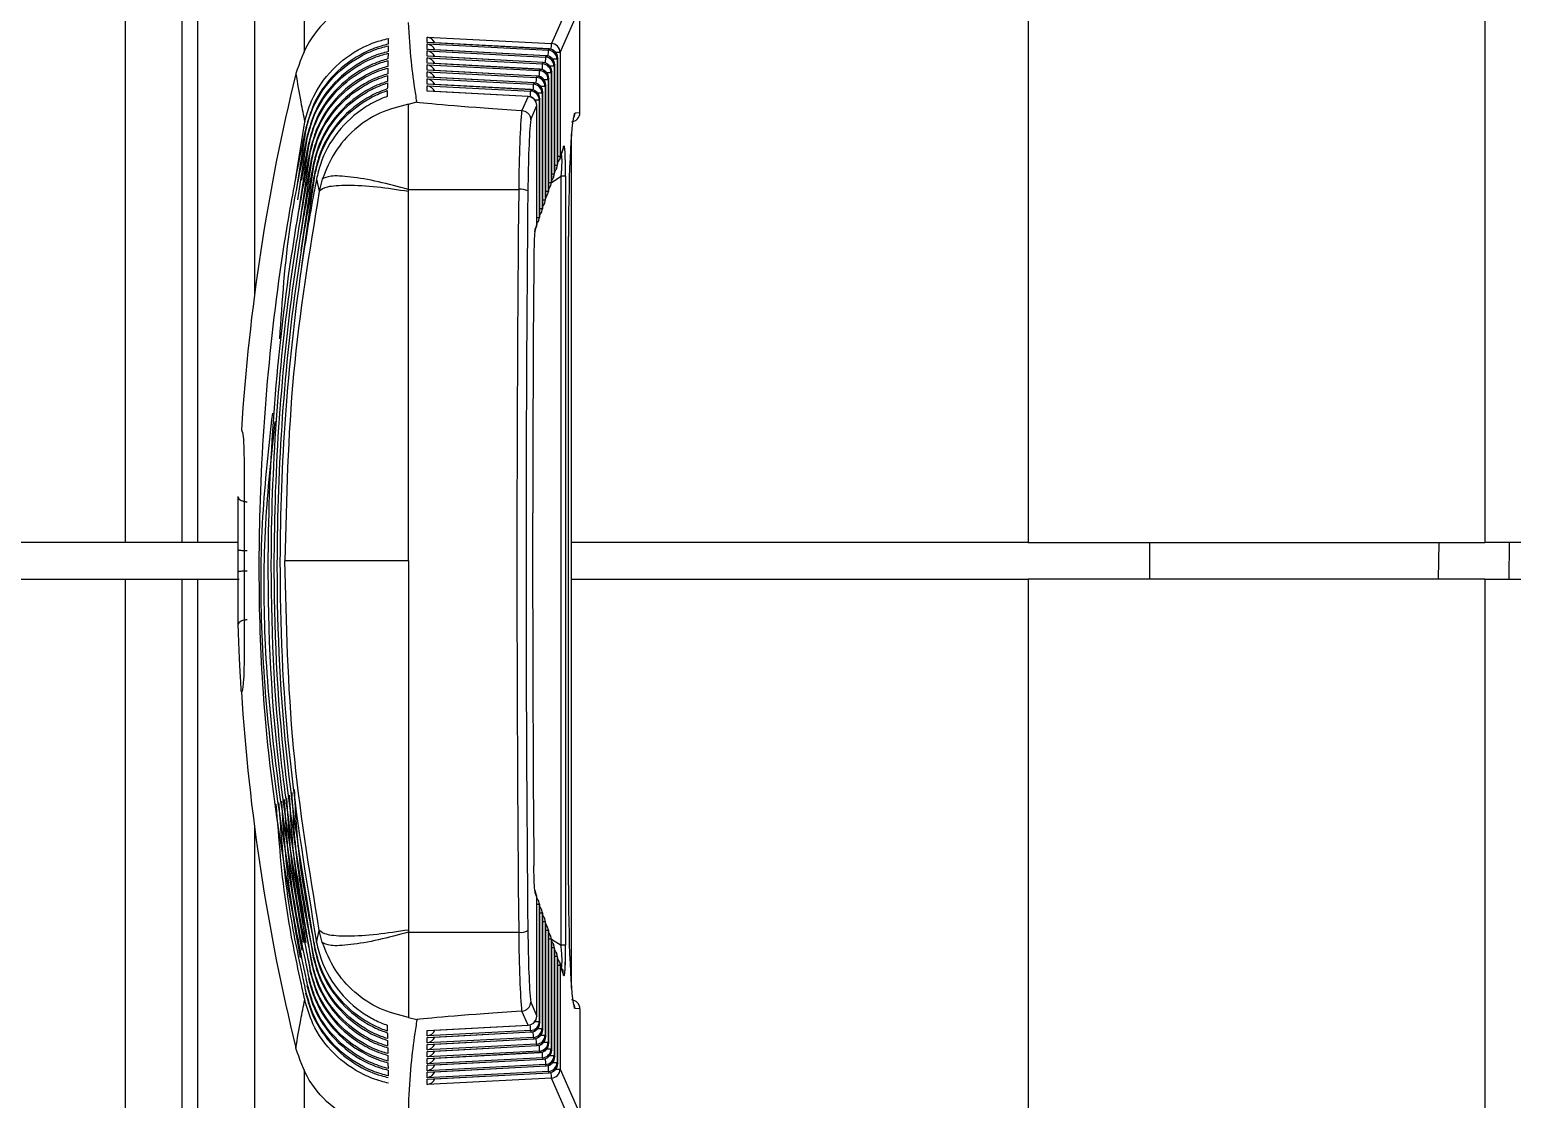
# Model space of a CAD drawing. Extents: x 8 to 113, y 1 to 87.
# Drawn here: x 17.959 to 19.585, y 36.228 to 37.399 of the extents above; entities that cross this region are included whole.
import ezdxf

# ---------------------------------------------------------------- set-up
doc = ezdxf.new("R2010")
doc.units = 0
doc.header["$MEASUREMENT"] = 0
doc.layers.add('OBJECT', color=7, linetype='CONTINUOUS')

msp = doc.modelspace()

# ---------------------------------------------------------------- linework, layer by layer
at = {"layer": 'OBJECT'}
for p, q in [((18.2049, 38.7772), (18.2049, 37.1085)), ((19.0515, 38.7772), (19.0515, 36.8377)), ((19.5515, 38.6826), (19.5515, 36.8377)), ((18.2597, 37.3744), (18.2597, 38.6677)), ((18.143, 36.8377), (18.143, 38.5975)), ((18.1255, 37.8254), (18.1255, 36.8377)), ((18.0636, 36.8377), (18.0636, 37.8054)), ((18.5515, 37.4332), (18.53, 37.3842)), ((18.5394, 37.3743), (18.561, 37.4233)), ((18.561, 37.3083), (18.561, 37.4233)), ((18.394, 37.3912), (18.53, 37.3842)), ((18.394, 37.3853), (18.394, 37.3912)), ((18.5273, 37.3781), (18.394, 37.3853)), ((18.394, 37.3836), (18.5267, 37.3767)), ((18.394, 37.3777), (18.394, 37.3836)), ((18.524, 37.3707), (18.394, 37.3777)), ((18.394, 37.376), (18.5234, 37.3693)), ((18.394, 37.3701), (18.394, 37.376)), ((18.5273, 37.3782), (18.3952, 37.3853)), ((18.524, 37.3708), (18.3952, 37.3777)), ((18.5267, 37.3767), (18.5273, 37.3781)), ((18.5273, 37.3781), (18.5273, 37.3782)), ((18.5208, 37.3633), (18.394, 37.3701)), ((18.394, 37.3684), (18.5201, 37.3619)), ((18.394, 37.3625), (18.394, 37.3684)), ((18.5175, 37.3558), (18.394, 37.3625)), ((18.394, 37.3608), (18.5169, 37.3544)), ((18.394, 37.3549), (18.394, 37.3608)), ((18.5208, 37.3633), (18.3952, 37.3701)), ((18.5175, 37.3559), (18.3952, 37.3625)), ((18.5201, 37.3619), (18.5208, 37.3633)), ((18.5208, 37.3633), (18.5208, 37.3633)), ((18.5234, 37.3693), (18.5232, 37.3629)), ((18.5234, 37.3693), (18.524, 37.3707)), ((18.524, 37.3707), (18.524, 37.3708)), ((18.5329, 37.3594), (18.5282, 37.3594)), ((18.5362, 37.3668), (18.5315, 37.3668)), ((18.5335, 37.3608), (18.5329, 37.3594)), ((18.5329, 37.3594), (18.5329, 37.2414)), ((18.5335, 37.2432), (18.5335, 37.3608)), ((18.5335, 37.2432), (18.5335, 37.3608)), ((18.5335, 37.3608), (18.5335, 37.3608)), ((18.5394, 37.3743), (18.5347, 37.3743)), ((18.5368, 37.3682), (18.5362, 37.3668)), ((18.5362, 37.3668), (18.5362, 37.2509)), ((18.5368, 37.2527), (18.5368, 37.3682)), ((18.5368, 37.2527), (18.5368, 37.3682)), ((18.5368, 37.3682), (18.5368, 37.3682)), ((18.5394, 37.3743), (18.5394, 37.2605)), ((18.2502, 37.3512), (18.2501, 37.351)), ((18.5142, 37.3484), (18.394, 37.3549)), ((18.394, 37.3532), (18.5136, 37.347)), ((18.394, 37.3472), (18.394, 37.3532)), ((18.5109, 37.3409), (18.394, 37.3472)), ((18.394, 37.3455), (18.5103, 37.3395)), ((18.394, 37.3396), (18.394, 37.3455)), ((18.5142, 37.3485), (18.3952, 37.3549)), ((18.511, 37.341), (18.3952, 37.3473)), ((18.5136, 37.347), (18.5142, 37.3484)), ((18.5142, 37.3484), (18.5142, 37.3485)), ((18.5169, 37.3544), (18.5175, 37.3558)), ((18.5175, 37.3558), (18.5175, 37.3559)), ((18.5263, 37.3445), (18.5217, 37.3445)), ((18.5296, 37.3519), (18.5249, 37.3519)), ((18.5269, 37.3459), (18.5263, 37.3445)), ((18.5263, 37.3445), (18.5263, 37.2224)), ((18.5269, 37.2242), (18.5269, 37.3459)), ((18.527, 37.3459), (18.5269, 37.3459)), ((18.527, 37.2242), (18.527, 37.3459)), ((18.5302, 37.3533), (18.5296, 37.3519)), ((18.5296, 37.3519), (18.5296, 37.2319)), ((18.5302, 37.2337), (18.5302, 37.3533)), ((18.5302, 37.2337), (18.5302, 37.3533)), ((18.5302, 37.3533), (18.5302, 37.3533)), ((18.5077, 37.3335), (18.394, 37.3396)), ((18.394, 37.3379), (18.507, 37.3321)), ((18.394, 37.332), (18.394, 37.3379)), ((18.5044, 37.3261), (18.394, 37.332)), ((18.5077, 37.3336), (18.3952, 37.3396)), ((18.5044, 37.3262), (18.3952, 37.332)), ((18.507, 37.3321), (18.5077, 37.3335)), ((18.5077, 37.3335), (18.5077, 37.3336)), ((18.5103, 37.3395), (18.5109, 37.3409)), ((18.5109, 37.3409), (18.511, 37.341)), ((18.5198, 37.3296), (18.5151, 37.3296)), ((18.5231, 37.3371), (18.5184, 37.3371)), ((18.5204, 37.331), (18.5198, 37.3296)), ((18.5198, 37.3296), (18.5198, 37.2033)), ((18.5204, 37.2051), (18.5204, 37.331)), ((18.5204, 37.2051), (18.5204, 37.331)), ((18.5204, 37.331), (18.5204, 37.331)), ((18.5237, 37.3385), (18.5231, 37.3371)), ((18.5231, 37.3371), (18.5231, 37.2128)), ((18.5237, 37.2147), (18.5237, 37.3385)), ((18.5237, 37.2147), (18.5237, 37.3385)), ((18.5237, 37.3385), (18.5237, 37.3385)), ((18.3735, 37.3177), (18.3826, 37.3201)), ((18.4976, 37.3106), (18.4972, 37.3107)), ((18.5044, 37.3261), (18.4976, 37.3106)), ((18.5044, 37.3262), (18.5044, 37.3261)), ((18.5072, 37.3009), (18.5139, 37.3162)), ((18.5165, 37.3222), (18.5119, 37.3222)), ((18.5139, 37.1861), (18.5139, 37.3162)), ((18.5139, 37.1861), (18.5139, 37.3162)), ((18.5139, 37.3162), (18.5139, 37.3162)), ((18.5171, 37.3236), (18.5165, 37.3222)), ((18.5165, 37.3222), (18.5165, 37.1938)), ((18.5171, 37.1956), (18.5171, 37.3236)), ((18.5171, 37.1956), (18.5171, 37.3236)), ((18.5171, 37.3236), (18.5171, 37.3236)), ((18.2502, 37.2369), (18.2599, 37.2982)), ((18.561, 37.3083), (18.5557, 37.3078)), ((18.561, 37.3083), (18.561, 37.3083)), ((18.2513, 37.2252), (18.2614, 37.2902)), ((18.2524, 37.2131), (18.263, 37.2822)), ((18.2611, 37.2918), (18.2614, 37.2902)), ((18.2627, 37.2838), (18.263, 37.2822)), ((18.5518, 36.35), (18.5518, 37.2854)), ((18.2534, 37.2004), (18.2647, 37.2742)), ((18.2544, 37.187), (18.2663, 37.2661)), ((18.2643, 37.2758), (18.2647, 37.2742)), ((18.266, 37.2678), (18.2663, 37.2661)), ((18.5389, 37.2572), (18.5428, 37.2684)), ((18.5433, 37.2717), (18.5394, 37.2605)), ((18.2553, 37.1727), (18.268, 37.2581)), ((18.256, 37.1574), (18.2697, 37.2501)), ((18.2676, 37.2598), (18.268, 37.2581)), ((18.2693, 37.2517), (18.2697, 37.2501)), ((18.5335, 37.2509), (18.5362, 37.2509)), ((18.5356, 37.2477), (18.5362, 37.2495)), ((18.5362, 37.2509), (18.5368, 37.2527)), ((18.5394, 37.2605), (18.5368, 37.2605)), ((18.5368, 37.2527), (18.5368, 37.2527)), ((18.2566, 37.1406), (18.2714, 37.2421)), ((18.2711, 37.2437), (18.2714, 37.2421)), ((18.2728, 37.2357), (18.2758, 37.2224)), ((18.2791, 37.2356), (18.2758, 37.2224)), ((18.527, 37.2319), (18.5296, 37.2319)), ((18.5291, 37.2286), (18.5297, 37.2304)), ((18.5296, 37.2319), (18.5302, 37.2337)), ((18.5301, 37.2319), (18.5404, 37.2387)), ((18.5302, 37.2414), (18.5329, 37.2414)), ((18.5302, 37.2337), (18.5302, 37.2337)), ((18.5323, 37.2382), (18.533, 37.2399)), ((18.5329, 37.2414), (18.5335, 37.2432)), ((18.5335, 37.2432), (18.5335, 37.2432)), ((18.5404, 36.3968), (18.5404, 37.2387)), ((18.5454, 37.2387), (18.5404, 37.2387)), ((18.5454, 37.2387), (18.5454, 36.3968)), ((18.3735, 37.222), (18.3735, 37.2244)), ((18.3735, 37.2244), (18.4941, 37.2244)), ((18.5204, 37.2128), (18.5231, 37.2128)), ((18.5231, 37.2128), (18.5237, 37.2147)), ((18.5237, 37.2224), (18.5263, 37.2224)), ((18.5237, 37.2147), (18.5237, 37.2147)), ((18.5258, 37.2191), (18.5264, 37.2209)), ((18.5263, 37.2224), (18.5269, 37.2242)), ((18.5269, 37.2242), (18.527, 37.2242)), ((18.5171, 37.2033), (18.5198, 37.2033)), ((18.5192, 37.2001), (18.5199, 37.2019)), ((18.5198, 37.2033), (18.5204, 37.2051)), ((18.5204, 37.2051), (18.5204, 37.2051)), ((18.5225, 37.2096), (18.5231, 37.2114)), ((18.5117, 37.178), (18.5133, 37.1829)), ((18.5139, 37.1861), (18.5122, 37.1813)), ((18.5139, 37.1938), (18.5165, 37.1938)), ((18.5139, 37.1861), (18.5139, 37.1861)), ((18.516, 37.1906), (18.5166, 37.1924)), ((18.5165, 37.1938), (18.5171, 37.1956)), ((18.5171, 37.1956), (18.5171, 37.1956)), ((18.5486, 36.4627), (18.5486, 37.1727)), ((18.5486, 36.4627), (18.5486, 37.1727)), ((18.5486, 37.1727), (18.5486, 37.1727)), ((18.1906, 36.9611), (18.1906, 36.9611)), ((18.0636, 36.8377), (17.846, 36.8377)), ((18.143, 36.8377), (18.1255, 36.8377)), ((18.187, 36.8299), (18.187, 36.8299)), ((19.0515, 36.8377), (18.5518, 36.8377)), ((19.1848, 36.7977), (19.1849, 36.8377)), ((19.5008, 36.7977), (19.5015, 36.8377)), ((19.5909, 36.8377), (19.5515, 36.8377)), ((19.5781, 36.7977), (19.5785, 36.8377)), ((17.846, 36.7977), (18.0636, 36.7977)), ((18.0636, 35.83), (18.0636, 36.7977)), ((18.1255, 36.7977), (18.1255, 35.8101)), ((18.1255, 36.7977), (18.143, 36.7977)), ((18.143, 35.0379), (18.143, 36.7977)), ((18.187, 36.8055), (18.187, 36.8055)), ((18.5518, 36.7977), (19.0515, 36.7977)), ((19.0515, 36.7977), (19.0515, 34.8583)), ((19.5515, 36.7977), (19.5515, 34.9528)), ((19.5515, 36.7977), (19.5909, 36.7977)), ((18.1906, 36.6743), (18.1906, 36.6743)), ((18.2049, 36.5269), (18.2049, 34.8583)), ((18.5133, 36.4526), (18.5117, 36.4574)), ((18.5139, 36.4493), (18.5122, 36.4542)), ((18.5139, 36.3193), (18.5139, 36.4493)), ((18.5139, 36.3193), (18.5139, 36.4493)), ((18.5139, 36.4493), (18.5139, 36.4493)), ((18.5486, 36.4627), (18.5486, 36.4627)), ((18.5165, 36.4416), (18.5139, 36.4416)), ((18.5166, 36.4431), (18.516, 36.4449)), ((18.5165, 36.4416), (18.5165, 36.3133)), ((18.5171, 36.4398), (18.5165, 36.4416)), ((18.5171, 36.3118), (18.5171, 36.4398)), ((18.5171, 36.3118), (18.5171, 36.4398)), ((18.5171, 36.4398), (18.5171, 36.4398)), ((18.5199, 36.4335), (18.5192, 36.4354)), ((18.5198, 36.4321), (18.5171, 36.4321)), ((18.5198, 36.4321), (18.5198, 36.3058)), ((18.5204, 36.4303), (18.5198, 36.4321)), ((18.5204, 36.3044), (18.5204, 36.4303)), ((18.5204, 36.3044), (18.5204, 36.4303)), ((18.5204, 36.4303), (18.5204, 36.4303)), ((18.5231, 36.4226), (18.5204, 36.4226)), ((18.5231, 36.424), (18.5225, 36.4259)), ((18.5231, 36.4226), (18.5231, 36.2984)), ((18.5237, 36.4208), (18.5231, 36.4226)), ((18.5237, 36.297), (18.5237, 36.4208)), ((18.5237, 36.297), (18.5237, 36.4208)), ((18.5237, 36.4208), (18.5237, 36.4208)), ((18.5264, 36.4145), (18.5258, 36.4163)), ((18.2728, 36.3997), (18.2758, 36.413)), ((18.2791, 36.3999), (18.2758, 36.413)), ((18.3735, 36.4135), (18.3735, 36.411)), ((18.3735, 36.411), (18.4941, 36.411)), ((18.5263, 36.4131), (18.5237, 36.4131)), ((18.5263, 36.4131), (18.5263, 36.2909)), ((18.5269, 36.4113), (18.5263, 36.4131)), ((18.5269, 36.2895), (18.5269, 36.4113)), ((18.527, 36.4113), (18.5269, 36.4113)), ((18.527, 36.2895), (18.527, 36.4113)), ((18.5296, 36.4036), (18.527, 36.4036)), ((18.5297, 36.405), (18.5291, 36.4068)), ((18.5296, 36.4036), (18.5296, 36.2835)), ((18.5302, 36.4018), (18.5296, 36.4036)), ((18.5301, 36.4035), (18.5404, 36.3968)), ((18.5302, 36.2821), (18.5302, 36.4018)), ((18.5302, 36.2821), (18.5302, 36.4018)), ((18.5302, 36.4018), (18.5302, 36.4018)), ((18.2693, 36.3837), (18.2697, 36.3853)), ((18.2711, 36.3917), (18.2714, 36.3933)), ((18.5329, 36.394), (18.5302, 36.394)), ((18.533, 36.3955), (18.5323, 36.3973)), ((18.5329, 36.394), (18.5329, 36.2761)), ((18.5335, 36.3922), (18.5329, 36.394)), ((18.5335, 36.2747), (18.5335, 36.3922)), ((18.5335, 36.2747), (18.5335, 36.3922)), ((18.5335, 36.3922), (18.5335, 36.3922)), ((18.5362, 36.3845), (18.5335, 36.3845)), ((18.5362, 36.386), (18.5356, 36.3878)), ((18.5362, 36.3845), (18.5362, 36.2686)), ((18.5368, 36.3827), (18.5362, 36.3845)), ((18.5454, 36.3968), (18.5404, 36.3968)), ((18.2641, 36.3801), (18.266, 36.3677)), ((18.266, 36.3677), (18.2663, 36.3693)), ((18.2676, 36.3757), (18.268, 36.3773)), ((18.5368, 36.2672), (18.5368, 36.3827)), ((18.5368, 36.2672), (18.5368, 36.3827)), ((18.5368, 36.3827), (18.5368, 36.3827)), ((18.5368, 36.375), (18.5394, 36.375)), ((18.5428, 36.367), (18.5389, 36.3782)), ((18.5394, 36.375), (18.5394, 36.2612)), ((18.5433, 36.3638), (18.5394, 36.375)), ((18.5427, 36.3673), (18.5427, 36.3701)), ((18.2627, 36.3517), (18.263, 36.3533)), ((18.2643, 36.3597), (18.2647, 36.3613)), ((18.2611, 36.3437), (18.2614, 36.3453)), ((18.4976, 36.3248), (18.4972, 36.3248)), ((18.5044, 36.3094), (18.4976, 36.3248)), ((18.5072, 36.3345), (18.5139, 36.3193)), ((18.5139, 36.3193), (18.5139, 36.3193)), ((18.561, 36.3272), (18.5557, 36.3276)), ((18.561, 36.3272), (18.561, 36.2122)), ((18.561, 36.3272), (18.561, 36.3272)), ((18.3735, 36.3177), (18.3826, 36.3154)), ((18.394, 36.3034), (18.5044, 36.3094)), ((18.394, 36.2975), (18.394, 36.3034)), ((18.507, 36.3034), (18.394, 36.2975)), ((18.3952, 36.3034), (18.5044, 36.3093)), ((18.5044, 36.3094), (18.5044, 36.3093)), ((18.5077, 36.3019), (18.507, 36.3034)), ((18.5119, 36.3133), (18.5165, 36.3133)), ((18.5151, 36.3058), (18.5198, 36.3058)), ((18.5165, 36.3133), (18.5171, 36.3118)), ((18.5171, 36.3118), (18.5171, 36.3118)), ((18.5198, 36.3058), (18.5204, 36.3044)), ((18.5204, 36.3044), (18.5204, 36.3044)), ((18.394, 36.2958), (18.5077, 36.3019)), ((18.5103, 36.2959), (18.394, 36.2899)), ((18.394, 36.2899), (18.394, 36.2958)), ((18.394, 36.2882), (18.5109, 36.2945)), ((18.5136, 36.2885), (18.394, 36.2823)), ((18.394, 36.2823), (18.394, 36.2882)), ((18.394, 36.2806), (18.5142, 36.2871)), ((18.3952, 36.2958), (18.5077, 36.3019)), ((18.3952, 36.2882), (18.511, 36.2944)), ((18.3952, 36.2806), (18.5142, 36.287)), ((18.5077, 36.3019), (18.5077, 36.3019)), ((18.5109, 36.2945), (18.5103, 36.2959)), ((18.511, 36.2944), (18.5109, 36.2945)), ((18.5142, 36.2871), (18.5136, 36.2885)), ((18.5142, 36.287), (18.5142, 36.2871)), ((18.5184, 36.2984), (18.5231, 36.2984)), ((18.5217, 36.2909), (18.5263, 36.2909)), ((18.5231, 36.2984), (18.5237, 36.297)), ((18.5237, 36.297), (18.5237, 36.297)), ((18.5263, 36.2909), (18.5269, 36.2895)), ((18.5269, 36.2895), (18.527, 36.2895)), ((18.2502, 36.2843), (18.2501, 36.2845)), ((18.5169, 36.281), (18.394, 36.2747)), ((18.394, 36.2747), (18.394, 36.2806)), ((18.394, 36.273), (18.5175, 36.2796)), ((18.5201, 36.2736), (18.394, 36.2671)), ((18.394, 36.2671), (18.394, 36.273)), ((18.394, 36.2654), (18.5208, 36.2722)), ((18.3952, 36.273), (18.5175, 36.2795)), ((18.3952, 36.2654), (18.5208, 36.2721)), ((18.5175, 36.2796), (18.5169, 36.281)), ((18.5175, 36.2795), (18.5175, 36.2796)), ((18.5208, 36.2722), (18.5201, 36.2736)), ((18.5208, 36.2721), (18.5208, 36.2722)), ((18.5249, 36.2835), (18.5296, 36.2835)), ((18.5282, 36.2761), (18.5329, 36.2761)), ((18.5296, 36.2835), (18.5302, 36.2821)), ((18.5302, 36.2821), (18.5302, 36.2821)), ((18.5329, 36.2761), (18.5335, 36.2747)), ((18.5335, 36.2747), (18.5335, 36.2747)), ((18.2597, 34.9677), (18.2597, 36.2608)), ((18.5234, 36.2661), (18.394, 36.2595)), ((18.394, 36.2595), (18.394, 36.2654)), ((18.394, 36.2577), (18.524, 36.2648)), ((18.5267, 36.2587), (18.394, 36.2518)), ((18.394, 36.2518), (18.394, 36.2577)), ((18.394, 36.2501), (18.5273, 36.2573)), ((18.3952, 36.2577), (18.524, 36.2647)), ((18.3952, 36.2501), (18.5273, 36.2572)), ((18.524, 36.2648), (18.5234, 36.2661)), ((18.524, 36.2647), (18.524, 36.2648)), ((18.5273, 36.2573), (18.5267, 36.2587)), ((18.5273, 36.2572), (18.5273, 36.2573)), ((18.5315, 36.2686), (18.5362, 36.2686)), ((18.5347, 36.2612), (18.5394, 36.2612)), ((18.5362, 36.2686), (18.5368, 36.2672)), ((18.5368, 36.2672), (18.5368, 36.2672)), ((18.5394, 36.2612), (18.561, 36.2121)), ((18.53, 36.2513), (18.394, 36.2442)), ((18.394, 36.2442), (18.394, 36.2501)), ((18.5515, 36.2022), (18.53, 36.2513)), ((18.3735, 36.2282), (18.3735, 36.1927))]:
    msp.add_line(p, q, dxfattribs=at)
for centre, radius, start, end in [((18.2281, 37.3857), 0.2987, 357.061, 358.2882), ((18.5261, 37.3667), 0.01, 0.5788, 86.7656), ((18.5268, 37.3682), 0.01, 0, 86.9163), ((18.5267, 37.3681), 0.01, 0.5788, 86.7656), ((18.2756, 37.3913), 0.2544, 356.9522, 358.3947), ((18.5294, 37.3742), 0.01, 0.5762, 86.769), ((18.1548, 37.3735), 0.3656, 357.1755, 358.1759), ((18.5196, 37.3518), 0.01, 0.5796, 86.7647), ((18.5202, 37.3533), 0.01, 0, 86.9163), ((18.5202, 37.3532), 0.01, 0.5788, 86.7656), ((18.5228, 37.3593), 0.01, 0.5779, 86.7656), ((18.5235, 37.3608), 0.01, 0, 86.9163), ((18.5235, 37.3607), 0.01, 0.5771, 86.7673), ((20.436, 36.8177), 2.25, 166.2899, 176.3463), ((18.2906, 37.3528), 0.223, 356.8587, 358.4944), ((18.513, 37.337), 0.01, 0.5779, 86.7656), ((18.5137, 37.3385), 0.01, 0, 86.9163), ((18.5136, 37.3384), 0.01, 0.5788, 86.7656), ((18.2939, 37.3603), 0.223, 356.8565, 358.4945), ((18.5163, 37.3444), 0.01, 0.5779, 86.7656), ((18.517, 37.3459), 0.01, 0, 86.9163), ((18.5169, 37.3458), 0.01, 0.5771, 86.7673), ((18.284, 37.3379), 0.2231, 356.8619, 358.4933), ((18.5065, 37.3221), 0.01, 0.5762, 86.7673), ((18.5071, 37.3236), 0.01, 0, 86.9163), ((18.5071, 37.3235), 0.01, 0.5788, 86.7656), ((18.2889, 37.3453), 0.2215, 356.855, 358.5005), ((18.5097, 37.3295), 0.01, 0.5788, 86.7656), ((18.5104, 37.3309), 0.01, 0.5771, 86.7673), ((18.5104, 37.331), 0.01, 0, 86.9163), ((18.5039, 37.3162), 0.01, 0, 86.9163), ((18.5038, 37.3161), 0.01, 0.5788, 86.7656), ((18.551, 37.3083), 0.01, 275, 0), ((18.5457, 37.3078), 0.01, 322.3666, 0.0237), ((18.5335, 37.2716), 0.00976, 341.0237, 0.4709), ((18.5262, 37.2509), 0.01, 317.226, 341.0172), ((18.5264, 37.2509), 0.00976, 341.0237, 0.4725), ((18.5268, 37.2527), 0.01, 341.0172, 0), ((18.527, 37.2526), 0.00976, 341.0223, 0.4722), ((18.5294, 37.2605), 0.01, 317.2005, 341.0172), ((18.5297, 37.2604), 0.00976, 341.0237, 0.4709), ((18.5198, 37.2318), 0.00975, 341.0173, 0.4738), ((18.5202, 37.2337), 0.01, 341.0172, 0), ((18.5205, 37.2336), 0.00975, 341.0121, 0.4774), ((18.5229, 37.2414), 0.01, 317.2514, 341.0172), ((18.5231, 37.2413), 0.00976, 341.0237, 0.4709), ((18.5235, 37.2432), 0.01, 341.0172, 0), ((18.5237, 37.2431), 0.00976, 341.0237, 0.4725), ((18.4962, 37.2075), 0.0171, 62.4533, 97.0274), ((18.5133, 37.2128), 0.00976, 341.0223, 0.4722), ((18.5137, 37.2147), 0.01, 341.0172, 0), ((18.5139, 37.2146), 0.00975, 341.0121, 0.4774), ((18.5163, 37.2224), 0.01, 317.3024, 341.0172), ((18.5166, 37.2223), 0.00976, 341.0237, 0.4709), ((18.517, 37.2242), 0.01, 341.0172, 0), ((18.5172, 37.2241), 0.00975, 341.0134, 0.4761), ((18.5196, 37.2319), 0.01, 317.2769, 341.0172), ((18.5098, 37.2033), 0.01, 317.3534, 341.0172), ((18.51, 37.2032), 0.00976, 341.0237, 0.4709), ((18.5104, 37.2051), 0.01, 341.0172, 0), ((18.5107, 37.2051), 0.00975, 341.0134, 0.4761), ((18.5131, 37.2128), 0.01, 317.3279, 341.0172), ((18.5024, 37.1812), 0.00976, 341.0223, 0.4722), ((18.5039, 37.1861), 0.01, 341.0172, 0), ((18.5041, 37.186), 0.00975, 341.0134, 0.4761), ((18.5065, 37.1938), 0.01, 317.3789, 341.0172), ((18.5067, 37.1937), 0.00976, 341.0223, 0.4722), ((18.5071, 37.1956), 0.01, 341.0172, 0), ((18.5074, 37.1956), 0.00975, 341.0173, 0.4738), ((20.436, 36.8177), 2.25, 183.6537, 193.7101), ((18.5024, 36.4543), 0.00976, 359.5278, 18.9777), ((18.5039, 36.4493), 0.01, 0, 18.9828), ((18.5041, 36.4494), 0.00975, 359.5239, 18.9866), ((18.5065, 36.4416), 0.01, 18.9828, 42.6211), ((18.5067, 36.4417), 0.00976, 359.5278, 18.9777), ((18.5071, 36.4398), 0.01, 0, 18.9828), ((18.5074, 36.4399), 0.00975, 359.5223, 18.9865), ((18.5098, 36.4321), 0.01, 18.9828, 42.6466), ((18.51, 36.4322), 0.00976, 359.5291, 18.9763), ((18.5104, 36.4303), 0.01, 0, 18.9828), ((18.5107, 36.4304), 0.00975, 359.5239, 18.9866), ((18.5131, 36.4226), 0.01, 18.9828, 42.6721), ((18.5133, 36.4227), 0.00976, 359.5275, 18.9763), ((18.5137, 36.4208), 0.01, 0, 18.9828), ((18.5139, 36.4209), 0.00975, 359.5223, 18.9865), ((18.5163, 36.4131), 0.01, 18.9828, 42.6976), ((18.5166, 36.4132), 0.00976, 359.5291, 18.9763), ((18.4962, 36.428), 0.0171, 262.9726, 297.5467), ((18.517, 36.4113), 0.01, 0, 18.9828), ((18.5172, 36.4114), 0.00975, 359.5239, 18.9866), ((18.5196, 36.4036), 0.01, 18.9828, 42.7231), ((18.5199, 36.4036), 0.00975, 359.5223, 18.9865), ((18.5202, 36.4018), 0.01, 0, 18.9828), ((18.5205, 36.4018), 0.00975, 359.5262, 18.9827), ((18.5229, 36.394), 0.01, 18.9828, 42.7486), ((18.5231, 36.3941), 0.00976, 359.5291, 18.9763), ((18.5235, 36.3922), 0.01, 0, 18.9828), ((18.5237, 36.3923), 0.00976, 359.5291, 18.9763), ((18.5262, 36.3845), 0.01, 18.9828, 42.774), ((18.5264, 36.3846), 0.00976, 359.5275, 18.9763), ((18.5268, 36.3827), 0.01, 0, 18.9828), ((18.527, 36.3828), 0.00976, 359.5278, 18.9777), ((18.5294, 36.375), 0.01, 18.9828, 42.7995), ((18.5297, 36.3751), 0.00976, 359.5278, 18.9777), ((18.5335, 36.3638), 0.00976, 359.5291, 18.9763), ((18.551, 36.3272), 0.01, 0, 85), ((18.5039, 36.3193), 0.01, 273.0837, 0), ((18.5038, 36.3194), 0.01, 273.2371, 359.4202), ((18.5457, 36.3276), 0.01, 359.9763, 37.6334), ((18.284, 36.2975), 0.2231, 1.5066, 3.138), ((18.5065, 36.3134), 0.01, 273.2317, 359.4231), ((18.5071, 36.3118), 0.01, 273.0837, 0), ((18.5071, 36.3119), 0.01, 273.2317, 359.4222), ((18.2888, 36.2901), 0.2215, 1.5, 3.1447), ((18.5097, 36.3059), 0.01, 273.2303, 359.4237), ((18.5104, 36.3045), 0.01, 273.2317, 359.4222), ((18.5104, 36.3044), 0.01, 273.0837, 0), ((18.2906, 36.2826), 0.223, 1.5054, 3.1413), ((18.513, 36.2985), 0.01, 273.2317, 359.4231), ((18.5137, 36.297), 0.01, 273.0837, 0), ((18.5136, 36.2971), 0.01, 273.2371, 359.4202), ((18.2939, 36.2752), 0.223, 1.5059, 3.1435), ((18.5163, 36.291), 0.01, 273.2303, 359.4245), ((18.517, 36.2895), 0.01, 273.0837, 0), ((18.5169, 36.2896), 0.01, 273.2371, 359.4202), ((18.2605, 36.2662), 0.2598, 1.6204, 3.0282), ((18.5196, 36.2836), 0.01, 273.238, 359.4194), ((18.5202, 36.2821), 0.01, 273.0837, 0), ((18.5202, 36.2822), 0.01, 273.2317, 359.4222), ((19.312, 36.3014), 0.7894, 182.0936, 182.5574), ((18.5228, 36.2762), 0.01, 273.2317, 359.4231), ((18.5235, 36.2747), 0.01, 273.0837, 0), ((18.5235, 36.2748), 0.01, 273.2317, 359.4222), ((18.2431, 36.2504), 0.2838, 1.6794, 2.9713), ((18.5261, 36.2687), 0.01, 273.2371, 359.4202), ((18.5268, 36.2672), 0.01, 273.0837, 0), ((18.5267, 36.2673), 0.01, 273.2371, 359.4202), ((18.3062, 36.2454), 0.2238, 1.5066, 3.1464), ((18.5294, 36.2613), 0.01, 273.2317, 359.4231)]:
    msp.add_arc(centre, radius, start, end, dxfattribs=at)
for centre, major_axis, ratio, start_param, end_param in [((18.3935, 37.3813), (-0.00731, 0.0077), 0.885668, 4.382844, 5.410602), ((18.3935, 37.3737), (-0.00731, 0.0077), 0.885668, 4.382844, 5.410602), ((18.3935, 37.3661), (-0.00731, 0.0077), 0.885668, 4.382844, 5.410602), ((18.3935, 37.3585), (-0.00731, 0.0077), 0.885668, 4.382844, 5.410602), ((18.3935, 37.3509), (-0.00731, 0.0077), 0.885668, 4.382844, 5.410602), ((18.3935, 37.3432), (-0.00731, 0.0077), 0.885668, 4.382844, 5.410602), ((18.3935, 37.3356), (-0.00731, 0.0077), 0.885668, 4.382844, 5.410602), ((18.3935, 37.328), (-0.00731, 0.0077), 0.885668, 4.382844, 5.410602), ((20.6632, 37.2027), (2.2897, -0.1191), 0.00637, 3.231059, 3.472172), ((18.4998, 37.2027), (0, 0.12), 0.048402, 0.452421, 1.389042), ((18.5098, 37.2027), (0, 0.11), 0.052802, 0.467509, 1.389042), ((18.5557, 37.1723), (0, 0.1355), 0.052561, 0.00459, 1.56779), ((18.5329, 37.224), (0.0068, 0.04), 0.131783, 5.110715, 6.047878), ((18.5429, 37.224), (0.0008, 0.0482), 0.049658, 5.022693, 6.434219), ((18.6104, 36.8177), (0, 2.25), 0.052568, 1.389042, 1.75255), ((18.6204, 36.8177), (0, 2.24), 0.052802, 1.389042, 1.75255), ((18.6239, 36.8177), (0, 2.1693), 0.052827, 1.416282, 1.725311), ((18.1793, 36.8177), (0, 0.1429), 0.054262, 4.626976, 4.797802), ((18.5557, 36.4631), (0, 0.1355), 0.052561, 1.573802, 3.137003), ((18.4998, 36.4327), (0, 0.12), 0.048402, 1.75255, 2.689171), ((18.5098, 36.4327), (0, 0.11), 0.052802, 1.75255, 2.674084), ((18.5329, 36.4114), (-0.0068, 0.04), 0.131783, 3.829134, 4.314063), ((18.5429, 36.4114), (-0.0008, 0.0482), 0.049658, 2.990559, 4.402085), ((18.5329, 36.4114), (-0.0068, 0.04), 0.131783, 3.3769, 3.829134), ((20.6632, 36.4327), (2.2897, 0.1191), 0.00637, 2.811013, 3.052126), ((18.3935, 36.3074), (0.00731, 0.0077), 0.885668, 4.014175, 5.041934), ((18.3935, 36.2998), (0.00731, 0.0077), 0.885668, 4.014175, 5.041934), ((18.3935, 36.2922), (0.00731, 0.0077), 0.885668, 4.014175, 5.041934), ((18.3935, 36.2846), (0.00731, 0.0077), 0.885668, 4.014175, 5.041934), ((18.3935, 36.277), (0.00731, 0.0077), 0.885668, 4.014175, 5.041934), ((18.3935, 36.2694), (0.00731, 0.0077), 0.885668, 4.014175, 5.041934), ((18.3935, 36.2618), (0.00731, 0.0077), 0.885668, 4.014175, 5.041934), ((18.3935, 36.2541), (0.00731, 0.0077), 0.885668, 4.014175, 5.041934)]:
    msp.add_ellipse(centre, major_axis=major_axis, ratio=ratio, start_param=start_param, end_param=end_param, dxfattribs=at)
for points, knots in [([(18.3663, 37.4427), (18.3529, 37.4414), (18.3259, 37.4386), (18.2903, 37.4178), (18.2629, 37.3881), (18.2543, 37.3632), (18.2502, 37.3512)], [0, 0, 0, 0, 0.253584, 0.507164, 0.760847, 1, 1, 1, 1]), ([(18.3826, 37.3201), (18.3825, 37.3208), (18.382, 37.3243), (18.3798, 37.3391), (18.3758, 37.3675), (18.3743, 37.393), (18.3735, 37.4073)], [0, 0, 0, 0, 0.024148, 0.120739, 0.507103, 1, 1, 1, 1]), ([(18.2599, 37.2982), (18.2616, 37.3046), (18.267, 37.3241), (18.2854, 37.3533), (18.3139, 37.3763), (18.3373, 37.3862), (18.3488, 37.3889), (18.3514, 37.3896)], [0, 0, 0, 0, 0.1473771, 0.4444966, 0.7411547, 0.9402224, 1, 1, 1, 1]), ([(18.3513, 37.3834), (18.3487, 37.3827), (18.3396, 37.3804), (18.3184, 37.3719), (18.2909, 37.3517), (18.2698, 37.3219), (18.2636, 37.3004), (18.2611, 37.2918)], [0, 0, 0, 0, 0.059552, 0.208065, 0.505163, 0.802607, 1, 1, 1, 1]), ([(18.2614, 37.2902), (18.2632, 37.2966), (18.2685, 37.3161), (18.2868, 37.3454), (18.3148, 37.3682), (18.3377, 37.3781), (18.3487, 37.3809), (18.3513, 37.3816)], [0, 0, 0, 0, 0.148954, 0.44926, 0.7491, 0.940502, 1, 1, 1, 1]), ([(18.3511, 37.3753), (18.3486, 37.3746), (18.3396, 37.3722), (18.3185, 37.3634), (18.2914, 37.3428), (18.2709, 37.313), (18.265, 37.2919), (18.2627, 37.2838)], [0, 0, 0, 0, 0.059276, 0.209421, 0.509831, 0.810599, 1, 1, 1, 1]), ([(18.3513, 37.3816), (18.3512, 37.3807), (18.3512, 37.3786), (18.3512, 37.3765), (18.3511, 37.3753)], [0, 0, 0, 0, 0.412524, 1, 1, 1, 1]), ([(18.3514, 37.3896), (18.3514, 37.3887), (18.3514, 37.3867), (18.3513, 37.3846), (18.3513, 37.3834)], [0, 0, 0, 0, 0.412558, 1, 1, 1, 1]), ([(18.263, 37.2822), (18.2648, 37.2886), (18.27, 37.3082), (18.2882, 37.3374), (18.3158, 37.3601), (18.3382, 37.37), (18.3486, 37.3728), (18.3511, 37.3735)], [0, 0, 0, 0, 0.150604, 0.454245, 0.75741, 0.940779, 1, 1, 1, 1]), ([(18.351, 37.3672), (18.3485, 37.3665), (18.3396, 37.364), (18.3187, 37.3548), (18.2918, 37.3339), (18.2721, 37.3042), (18.2664, 37.2835), (18.2643, 37.2758)], [0, 0, 0, 0, 0.059002, 0.210856, 0.514734, 0.818981, 1, 1, 1, 1]), ([(18.2647, 37.2742), (18.2664, 37.2806), (18.2715, 37.3002), (18.2896, 37.3295), (18.3168, 37.3519), (18.3386, 37.3618), (18.3485, 37.3647), (18.3509, 37.3654)], [0, 0, 0, 0, 0.1523344, 0.4594619, 0.7661097, 0.9410542, 1, 1, 1, 1]), ([(18.3508, 37.3591), (18.3484, 37.3584), (18.3395, 37.3557), (18.3188, 37.3462), (18.2923, 37.3249), (18.2733, 37.2953), (18.2679, 37.275), (18.266, 37.2678)], [0, 0, 0, 0, 0.058731, 0.212374, 0.519887, 0.827778, 1, 1, 1, 1]), ([(18.3509, 37.3654), (18.3509, 37.3645), (18.3509, 37.3624), (18.3508, 37.3603), (18.3508, 37.3591)], [0, 0, 0, 0, 0.4124608, 1, 1, 1, 1]), ([(18.3511, 37.3735), (18.3511, 37.3726), (18.351, 37.3706), (18.351, 37.3685), (18.351, 37.3672)], [0, 0, 0, 0, 0.412499, 1, 1, 1, 1]), ([(18.2501, 37.351), (18.2519, 37.3408), (18.2551, 37.3232), (18.2584, 37.3055), (18.2599, 37.2982)], [0, 0, 0, 0, 0.58145, 1, 1, 1, 1]), ([(18.2663, 37.2661), (18.268, 37.2726), (18.2731, 37.2922), (18.2911, 37.3216), (18.3178, 37.3438), (18.339, 37.3537), (18.3484, 37.3565), (18.3508, 37.3573)], [0, 0, 0, 0, 0.1541427, 0.4649256, 0.7752224, 0.9413264, 1, 1, 1, 1]), ([(18.3507, 37.3509), (18.3483, 37.3502), (18.3395, 37.3473), (18.319, 37.3376), (18.2928, 37.3158), (18.2745, 37.2864), (18.2694, 37.2666), (18.2676, 37.2598)], [0, 0, 0, 0, 0.058464, 0.213982, 0.525308, 0.837022, 1, 1, 1, 1]), ([(18.268, 37.2581), (18.2697, 37.2646), (18.2747, 37.2842), (18.2926, 37.3137), (18.3189, 37.3356), (18.3395, 37.3455), (18.3482, 37.3483), (18.3506, 37.3491)], [0, 0, 0, 0, 0.156042, 0.470659, 0.784782, 0.941595, 1, 1, 1, 1]), ([(18.3505, 37.3427), (18.3482, 37.3419), (18.3395, 37.339), (18.3192, 37.3289), (18.2933, 37.3068), (18.2758, 37.2774), (18.2709, 37.2581), (18.2693, 37.2517)], [0, 0, 0, 0, 0.058197, 0.215686, 0.531013, 0.846742, 1, 1, 1, 1]), ([(18.3506, 37.3491), (18.3506, 37.3482), (18.3506, 37.3461), (18.3505, 37.344), (18.3505, 37.3427)], [0, 0, 0, 0, 0.412395, 1, 1, 1, 1]), ([(18.3508, 37.3573), (18.3508, 37.3564), (18.3507, 37.3543), (18.3507, 37.3522), (18.3507, 37.3509)], [0, 0, 0, 0, 0.41243, 1, 1, 1, 1]), ([(18.2697, 37.2501), (18.2713, 37.2566), (18.2763, 37.2762), (18.2941, 37.3057), (18.3199, 37.3275), (18.3399, 37.3373), (18.3481, 37.3401), (18.3505, 37.3409)], [0, 0, 0, 0, 0.158036, 0.476676, 0.794816, 0.94186, 1, 1, 1, 1]), ([(18.3503, 37.3345), (18.3481, 37.3336), (18.3395, 37.3306), (18.3193, 37.3202), (18.2938, 37.2976), (18.2771, 37.2684), (18.2725, 37.2496), (18.2711, 37.2437)], [0, 0, 0, 0, 0.0579362, 0.2174947, 0.53703, 0.8569756, 1, 1, 1, 1]), ([(18.2714, 37.2421), (18.273, 37.2486), (18.2779, 37.2682), (18.2956, 37.2978), (18.321, 37.3193), (18.3404, 37.329), (18.348, 37.3318), (18.3503, 37.3326)], [0, 0, 0, 0, 0.16013, 0.483001, 0.805362, 0.942124, 1, 1, 1, 1]), ([(18.3503, 37.3326), (18.3503, 37.3317), (18.3502, 37.3296), (18.3502, 37.3274), (18.3502, 37.3262)], [0, 0, 0, 0, 0.412318, 1, 1, 1, 1]), ([(18.3505, 37.3409), (18.3505, 37.34), (18.3504, 37.3379), (18.3504, 37.3357), (18.3503, 37.3345)], [0, 0, 0, 0, 0.412358, 1, 1, 1, 1]), ([(18.3502, 37.3262), (18.3479, 37.3253), (18.3395, 37.3221), (18.3195, 37.3114), (18.2944, 37.2884), (18.2784, 37.2594), (18.2741, 37.241), (18.2728, 37.2357)], [0, 0, 0, 0, 0.057678, 0.219413, 0.543377, 0.867765, 1, 1, 1, 1]), ([(18.3735, 37.3177), (18.3628, 37.315), (18.3414, 37.3096), (18.3138, 37.2908), (18.2915, 37.2661), (18.2832, 37.2458), (18.2791, 37.2356)], [0, 0, 0, 0, 0.2499997, 0.4999993, 0.7500001, 1, 1, 1, 1]), ([(18.3735, 37.2244), (18.3735, 37.2351), (18.3735, 37.2564), (18.3735, 37.2838), (18.3735, 37.3058), (18.3735, 37.3137), (18.3735, 37.3177)], [0, 0, 0, 0, 0.250001, 0.499999, 0.750001, 1, 1, 1, 1]), ([(18.4976, 37.3106), (18.4987, 37.3105), (18.5009, 37.3101), (18.5038, 37.3083), (18.506, 37.3058), (18.5069, 37.3032), (18.5071, 37.3016), (18.5072, 37.301), (18.5072, 37.3009)], [0, 0, 0, 0, 0.2192768, 0.4385033, 0.6592408, 0.8829816, 0.9858182, 1, 1, 1, 1]), ([(18.2611, 37.2918), (18.2597, 37.2853), (18.2527, 37.2527), (18.2266, 37.1148), (18.2054, 36.8925), (18.2125, 36.6201), (18.2416, 36.458), (18.2549, 36.3836)], [0, 0, 0, 0, 0.0218718, 0.1093736, 0.4602353, 0.7522108, 1, 1, 1, 1]), ([(18.2627, 37.2838), (18.2613, 37.2773), (18.2545, 37.2446), (18.2396, 37.1708), (18.235, 37.1024), (18.2322, 37.0606)], [0, 0, 0, 0, 0.0886834, 0.4434673, 1, 1, 1, 1]), ([(18.266, 37.2678), (18.2646, 37.2612), (18.258, 37.2286), (18.2333, 37.0904), (18.2152, 36.8765), (18.2234, 36.6181), (18.2491, 36.4693), (18.2612, 36.3997)], [0, 0, 0, 0, 0.022897, 0.114498, 0.481806, 0.75776, 1, 1, 1, 1]), ([(18.2643, 37.2758), (18.263, 37.2692), (18.2601, 37.2555), (18.2576, 37.2418), (18.2563, 37.2345)], [0, 0, 0, 0, 0.476006, 1, 1, 1, 1]), ([(18.2676, 37.2598), (18.2663, 37.2532), (18.2598, 37.2205), (18.2356, 37.0823), (18.2182, 36.8705), (18.2279, 36.6069), (18.2544, 36.4528), (18.2676, 36.3757)], [0, 0, 0, 0, 0.022484, 0.112433, 0.473119, 0.73656, 1, 1, 1, 1]), ([(18.2693, 37.2517), (18.2681, 37.2452), (18.2616, 37.2125), (18.2379, 37.0742), (18.2215, 36.8655), (18.2315, 36.6073), (18.2567, 36.4585), (18.2693, 36.3837)], [0, 0, 0, 0, 0.022904, 0.114532, 0.481954, 0.739618, 1, 1, 1, 1]), ([(18.2711, 37.2437), (18.2698, 37.2372), (18.2635, 37.2045), (18.2402, 37.0661), (18.2248, 36.86), (18.2351, 36.6073), (18.259, 36.4638), (18.2711, 36.3917)], [0, 0, 0, 0, 0.023339, 0.11671, 0.491124, 0.744318, 1, 1, 1, 1]), ([(18.2728, 37.2357), (18.2716, 37.2292), (18.2653, 37.1964), (18.2426, 37.058), (18.2281, 36.8545), (18.2387, 36.6073), (18.2614, 36.4691), (18.2728, 36.3997)], [0, 0, 0, 0, 0.023792, 0.118973, 0.500646, 0.749188, 1, 1, 1, 1]), ([(18.3735, 37.2244), (18.3624, 37.2274), (18.3393, 37.2335), (18.309, 37.2386), (18.2866, 37.2398), (18.2815, 37.2369), (18.2791, 37.2356)], [0, 0, 0, 0, 0.241561, 0.499999, 0.758437, 1, 1, 1, 1]), ([(18.2758, 37.2224), (18.2649, 37.1559), (18.243, 37.0219), (18.2398, 36.8861), (18.2382, 36.8177)], [0, 0, 0, 0, 0.496376, 1, 1, 1, 1]), ([(18.3735, 37.222), (18.3618, 37.2238), (18.3375, 37.2275), (18.3057, 37.2292), (18.2826, 37.2277), (18.278, 37.2241), (18.2758, 37.2224)], [0, 0, 0, 0, 0.24117, 0.5, 0.758829, 1, 1, 1, 1]), ([(18.3735, 36.8177), (18.3735, 36.8855), (18.3735, 37.0211), (18.3735, 37.155), (18.3735, 37.222)], [0, 0, 0, 0, 0.5, 1, 1, 1, 1]), ([(18.5122, 37.1813), (18.512, 37.1803), (18.5116, 37.1785), (18.5111, 37.1711), (18.5108, 37.1618), (18.5107, 37.1548), (18.5106, 37.1516)], [0, 0, 0, 0, 0.2618794, 0.5244054, 0.7764165, 1, 1, 1, 1]), ([(18.2245, 36.9793), (18.2203, 36.9416), (18.2067, 36.8187), (18.2171, 36.6207), (18.2441, 36.4639), (18.2566, 36.3916)], [0, 0, 0, 0, 0.192414, 0.627432, 1, 1, 1, 1]), ([(18.2271, 36.9701), (18.2231, 36.9327), (18.2102, 36.8128), (18.2207, 36.6207), (18.2464, 36.4692), (18.2583, 36.3997)], [0, 0, 0, 0, 0.196316, 0.630623, 1, 1, 1, 1]), ([(18.1906, 36.9611), (18.1913, 36.9596), (18.1928, 36.9565), (18.1936, 36.9321), (18.1937, 36.8961), (18.1935, 36.8509), (18.1935, 36.8019), (18.1937, 36.7545), (18.1937, 36.7143), (18.1932, 36.686), (18.1919, 36.6752), (18.1909, 36.6745), (18.1906, 36.6743)], [0, 0, 0, 0, 0.106547, 0.213092, 0.319763, 0.426916, 0.534499, 0.642268, 0.74996, 0.857311, 0.964156, 1, 1, 1, 1]), ([(18.187, 36.8299), (18.187, 36.846), (18.1871, 36.8663), (18.1871, 36.8843), (18.1871, 36.888)], [0, 0, 0, 0, 0.7918121, 1, 1, 1, 1]), ([(18.1871, 36.8875), (18.1872, 36.8869), (18.1874, 36.8858), (18.1891, 36.8843), (18.1916, 36.8832), (18.1941, 36.8826), (18.1959, 36.8824), (18.1967, 36.8824), (18.1969, 36.8824)], [0, 0, 0, 0, 0.214963, 0.429912, 0.64487, 0.859842, 0.951441, 1, 1, 1, 1]), ([(18.1255, 36.8377), (18.1245, 36.8377), (18.1224, 36.8377), (18.1107, 36.8377), (18.0943, 36.8377), (18.0775, 36.8377), (18.0671, 36.8377), (18.0636, 36.8377)], [0, 0, 0, 0, 0.222101, 0.444199, 0.666298, 0.888389, 1, 1, 1, 1]), ([(18.1865, 36.8377), (18.1858, 36.8377), (18.1782, 36.8377), (18.1655, 36.8377), (18.1513, 36.8377), (18.1444, 36.8377), (18.1433, 36.8377), (18.143, 36.8377)], [0, 0, 0, 0, 0.028744, 0.306032, 0.583321, 0.860616, 1, 1, 1, 1]), ([(18.187, 36.8299), (18.187, 36.8298), (18.1871, 36.8296), (18.1887, 36.8294), (18.1911, 36.8292), (18.1935, 36.8291), (18.1954, 36.829), (18.1962, 36.829), (18.1968, 36.829)], [0, 0, 0, 0, 0.209942, 0.419885, 0.629815, 0.83976, 0.898246, 1, 1, 1, 1]), ([(19.0515, 36.8377), (19.1169, 36.8377), (19.2524, 36.8377), (19.4209, 36.8377), (19.5172, 36.8377), (19.5515, 36.8377)], [0, 0, 0, 0, 0.3750494, 0.7769838, 1, 1, 1, 1]), ([(18.1968, 36.8064), (18.1962, 36.8064), (18.1954, 36.8064), (18.1935, 36.8064), (18.1911, 36.8063), (18.1887, 36.8061), (18.1871, 36.8058), (18.187, 36.8056), (18.187, 36.8055)], [0, 0, 0, 0, 0.101754, 0.16024, 0.370185, 0.580115, 0.790058, 1, 1, 1, 1]), ([(18.2758, 36.413), (18.2649, 36.4796), (18.243, 36.6136), (18.2398, 36.7493), (18.2382, 36.8177)], [0, 0, 0, 0, 0.496376, 1, 1, 1, 1]), ([(18.3735, 36.8177), (18.357, 36.8177), (18.3227, 36.8177), (18.2781, 36.8177), (18.2463, 36.8177), (18.2409, 36.8177), (18.2382, 36.8177)], [0, 0, 0, 0, 0.240773, 0.5, 0.759226, 1, 1, 1, 1]), ([(18.3735, 36.8177), (18.3735, 36.7499), (18.3735, 36.6143), (18.3735, 36.4804), (18.3735, 36.4135)], [0, 0, 0, 0, 0.5, 1, 1, 1, 1]), ([(18.0636, 36.7977), (18.0706, 36.7977), (18.0845, 36.7977), (18.1031, 36.7977), (18.1171, 36.7977), (18.1241, 36.7977), (18.1252, 36.7977), (18.1255, 36.7977)], [0, 0, 0, 0, 0.222088, 0.444175, 0.666265, 0.888359, 1, 1, 1, 1]), ([(18.143, 36.7977), (18.144, 36.7977), (18.1461, 36.7977), (18.1578, 36.7977), (18.1723, 36.7977), (18.1837, 36.7977), (18.1883, 36.7977)], [0, 0, 0, 0, 0.2713843, 0.5427686, 0.8141508, 1, 1, 1, 1]), ([(18.1871, 36.7474), (18.1871, 36.7623), (18.187, 36.781), (18.187, 36.8013), (18.187, 36.8055)], [0, 0, 0, 0, 0.791837, 1, 1, 1, 1]), ([(19.5515, 36.7977), (19.507, 36.7977), (19.4169, 36.7977), (19.2488, 36.7977), (19.1245, 36.7977), (19.0515, 36.7977)], [0, 0, 0, 0, 0.2875136, 0.5817952, 1, 1, 1, 1]), ([(18.1969, 36.7531), (18.1967, 36.7531), (18.1959, 36.753), (18.1941, 36.7529), (18.1916, 36.7523), (18.1891, 36.7511), (18.1874, 36.7496), (18.1872, 36.7485), (18.1871, 36.748)], [0, 0, 0, 0, 0.0485586, 0.1401581, 0.3551301, 0.5700877, 0.7850372, 1, 1, 1, 1]), ([(18.1906, 36.6743), (18.1905, 36.6759), (18.1903, 36.6791), (18.1888, 36.7036), (18.1877, 36.7296), (18.1872, 36.7457), (18.1871, 36.748)], [0, 0, 0, 0, 0.315568, 0.631102, 0.947588, 1, 1, 1, 1]), ([(18.2697, 36.3853), (18.2684, 36.3919), (18.262, 36.4246), (18.2505, 36.4838), (18.2475, 36.5372), (18.246, 36.5641)], [0, 0, 0, 0, 0.110803, 0.554084, 1, 1, 1, 1]), ([(18.2714, 36.3933), (18.2702, 36.3999), (18.2639, 36.4326), (18.2528, 36.4902), (18.25, 36.5421), (18.2487, 36.5672)], [0, 0, 0, 0, 0.113918, 0.569661, 1, 1, 1, 1]), ([(18.2599, 36.3373), (18.2585, 36.3438), (18.2514, 36.3764), (18.2366, 36.4472), (18.2317, 36.5126), (18.2288, 36.5514)], [0, 0, 0, 0, 0.09231, 0.461609, 1, 1, 1, 1]), ([(18.2614, 36.3453), (18.2601, 36.3518), (18.2531, 36.3844), (18.2389, 36.4531), (18.2344, 36.5165), (18.2317, 36.5532)], [0, 0, 0, 0, 0.095111, 0.475612, 1, 1, 1, 1]), ([(18.263, 36.3533), (18.2617, 36.3598), (18.2548, 36.3924), (18.2412, 36.459), (18.237, 36.5201), (18.2347, 36.5546)], [0, 0, 0, 0, 0.098266, 0.491386, 1, 1, 1, 1]), ([(18.2647, 36.3613), (18.2633, 36.3678), (18.2566, 36.4005), (18.2436, 36.465), (18.2397, 36.524), (18.2376, 36.5564)], [0, 0, 0, 0, 0.101411, 0.507119, 1, 1, 1, 1]), ([(18.2663, 36.3693), (18.265, 36.3758), (18.2584, 36.4085), (18.2459, 36.471), (18.2423, 36.5279), (18.2405, 36.5582)], [0, 0, 0, 0, 0.1047967, 0.5240433, 1, 1, 1, 1]), ([(18.268, 36.3773), (18.2667, 36.3839), (18.2602, 36.4166), (18.2482, 36.4774), (18.2449, 36.5326), (18.2432, 36.5612)], [0, 0, 0, 0, 0.10768, 0.538467, 1, 1, 1, 1]), ([(18.5122, 36.4542), (18.512, 36.4551), (18.5116, 36.457), (18.5111, 36.4644), (18.5108, 36.4737), (18.5107, 36.4806), (18.5106, 36.4839)], [0, 0, 0, 0, 0.2618794, 0.5244054, 0.7764165, 1, 1, 1, 1]), ([(18.2728, 36.3997), (18.2744, 36.3932), (18.2793, 36.3736), (18.2969, 36.3439), (18.3219, 36.3225), (18.3408, 36.3128), (18.3479, 36.3101), (18.3502, 36.3093)], [0, 0, 0, 0, 0.161731, 0.488573, 0.814942, 0.942319, 1, 1, 1, 1]), ([(18.3735, 36.4135), (18.3618, 36.4117), (18.3375, 36.408), (18.3057, 36.4062), (18.2826, 36.4077), (18.278, 36.4113), (18.2758, 36.413)], [0, 0, 0, 0, 0.24117, 0.5, 0.758829, 1, 1, 1, 1]), ([(18.3735, 36.411), (18.3624, 36.4081), (18.3393, 36.4019), (18.309, 36.3968), (18.2866, 36.3957), (18.2815, 36.3985), (18.2791, 36.3999)], [0, 0, 0, 0, 0.24156, 0.499999, 0.758437, 1, 1, 1, 1]), ([(18.3735, 36.3177), (18.3628, 36.3204), (18.3414, 36.3259), (18.3138, 36.3446), (18.2915, 36.3693), (18.2832, 36.3897), (18.2791, 36.3999)], [0, 0, 0, 0, 0.25, 0.5, 0.75, 1, 1, 1, 1]), ([(18.3735, 36.411), (18.3735, 36.4004), (18.3735, 36.379), (18.3735, 36.3517), (18.3735, 36.3297), (18.3735, 36.3217), (18.3735, 36.3177)], [0, 0, 0, 0, 0.250001, 0.499999, 0.750001, 1, 1, 1, 1]), ([(18.2693, 36.3837), (18.271, 36.3772), (18.276, 36.3576), (18.2938, 36.328), (18.3197, 36.3062), (18.3399, 36.2963), (18.3482, 36.2935), (18.3505, 36.2927)], [0, 0, 0, 0, 0.157483, 0.475733, 0.793525, 0.941799, 1, 1, 1, 1]), ([(18.3505, 36.2946), (18.3481, 36.2954), (18.3395, 36.2983), (18.3192, 36.3084), (18.2934, 36.3306), (18.2761, 36.3598), (18.2713, 36.3791), (18.2697, 36.3853)], [0, 0, 0, 0, 0.058137, 0.21618, 0.531949, 0.848067, 1, 1, 1, 1]), ([(18.2711, 36.3917), (18.2727, 36.3852), (18.2776, 36.3656), (18.2953, 36.3359), (18.3208, 36.3143), (18.3403, 36.3046), (18.3481, 36.3018), (18.3503, 36.301)], [0, 0, 0, 0, 0.15955, 0.481991, 0.803961, 0.942061, 1, 1, 1, 1]), ([(18.3503, 36.3028), (18.348, 36.3037), (18.3395, 36.3068), (18.3194, 36.3171), (18.294, 36.3397), (18.2774, 36.3688), (18.2728, 36.3876), (18.2714, 36.3933)], [0, 0, 0, 0, 0.057873, 0.21801, 0.538017, 0.858387, 1, 1, 1, 1]), ([(18.5446, 36.3685), (18.5447, 36.3694), (18.545, 36.3725), (18.5453, 36.3819), (18.5454, 36.391), (18.5454, 36.3962), (18.5454, 36.3968)], [0, 0, 0, 0, 0.168658, 0.528915, 0.947389, 1, 1, 1, 1]), ([(18.266, 36.3677), (18.2677, 36.3612), (18.2728, 36.3416), (18.2908, 36.3121), (18.3177, 36.2899), (18.339, 36.2799), (18.3484, 36.2771), (18.3508, 36.2763)], [0, 0, 0, 0, 0.1536344, 0.4641066, 0.7741299, 0.9412666, 1, 1, 1, 1]), ([(18.3508, 36.2782), (18.3484, 36.2789), (18.3395, 36.2816), (18.3189, 36.2911), (18.2924, 36.3124), (18.2736, 36.342), (18.2682, 36.3621), (18.2663, 36.3693)], [0, 0, 0, 0, 0.058671, 0.212822, 0.520728, 0.828955, 1, 1, 1, 1]), ([(18.2676, 36.3757), (18.2693, 36.3692), (18.2744, 36.3496), (18.2923, 36.3201), (18.3187, 36.298), (18.3394, 36.2881), (18.3483, 36.2853), (18.3507, 36.2845)], [0, 0, 0, 0, 0.155512, 0.469777, 0.783592, 0.941533, 1, 1, 1, 1]), ([(18.3506, 36.2863), (18.3482, 36.2871), (18.3395, 36.29), (18.319, 36.2997), (18.2929, 36.3215), (18.2748, 36.3509), (18.2697, 36.3706), (18.268, 36.3773)], [0, 0, 0, 0, 0.058402, 0.214453, 0.526192, 0.838269, 1, 1, 1, 1]), ([(18.2627, 36.3517), (18.2644, 36.3452), (18.2697, 36.3256), (18.2879, 36.2963), (18.3157, 36.2736), (18.3381, 36.2636), (18.3486, 36.2608), (18.3511, 36.2601)], [0, 0, 0, 0, 0.150137, 0.453533, 0.756489, 0.940722, 1, 1, 1, 1]), ([(18.3511, 36.2619), (18.3486, 36.2626), (18.3396, 36.2651), (18.3185, 36.2739), (18.2915, 36.2945), (18.2712, 36.3242), (18.2653, 36.3452), (18.263, 36.3533)], [0, 0, 0, 0, 0.0592175, 0.2098329, 0.5105952, 0.8116536, 1, 1, 1, 1]), ([(18.2643, 36.3597), (18.266, 36.3532), (18.2712, 36.3336), (18.2894, 36.3042), (18.3167, 36.2817), (18.3385, 36.2718), (18.3485, 36.2689), (18.351, 36.2682)], [0, 0, 0, 0, 0.151844, 0.458695, 0.765104, 0.940994, 1, 1, 1, 1]), ([(18.3509, 36.27), (18.3485, 36.2708), (18.3395, 36.2733), (18.3187, 36.2825), (18.2919, 36.3034), (18.2724, 36.3331), (18.2668, 36.3537), (18.2647, 36.3613)], [0, 0, 0, 0, 0.058942, 0.211284, 0.515533, 0.820093, 1, 1, 1, 1]), ([(18.2501, 36.2845), (18.2519, 36.2947), (18.2551, 36.3123), (18.2584, 36.3299), (18.2599, 36.3373)], [0, 0, 0, 0, 0.58145, 1, 1, 1, 1]), ([(18.3514, 36.2459), (18.3488, 36.2465), (18.3396, 36.2487), (18.3183, 36.257), (18.2906, 36.2767), (18.2689, 36.3065), (18.2625, 36.3283), (18.2599, 36.3373)], [0, 0, 0, 0, 0.059775, 0.207162, 0.501411, 0.795934, 1, 1, 1, 1]), ([(18.2611, 36.3437), (18.2629, 36.3372), (18.2682, 36.3177), (18.2865, 36.2884), (18.3147, 36.2655), (18.3377, 36.2555), (18.3487, 36.2527), (18.3513, 36.2521)], [0, 0, 0, 0, 0.148505, 0.448597, 0.748257, 0.940445, 1, 1, 1, 1]), ([(18.3513, 36.2539), (18.3487, 36.2545), (18.3396, 36.2569), (18.3184, 36.2654), (18.291, 36.2856), (18.27, 36.3154), (18.2639, 36.3368), (18.2614, 36.3453)], [0, 0, 0, 0, 0.059496, 0.20846, 0.505893, 0.803609, 1, 1, 1, 1]), ([(18.4976, 36.3248), (18.4987, 36.325), (18.5009, 36.3253), (18.5038, 36.3271), (18.506, 36.3297), (18.5069, 36.3322), (18.5071, 36.3339), (18.5072, 36.3344), (18.5072, 36.3345)], [0, 0, 0, 0, 0.2192768, 0.4385033, 0.6592408, 0.8829816, 0.9858182, 1, 1, 1, 1]), ([(18.3502, 36.3093), (18.3502, 36.3084), (18.3502, 36.3062), (18.3503, 36.3041), (18.3503, 36.3028)], [0, 0, 0, 0, 0.4123132, 1, 1, 1, 1]), ([(18.3826, 36.3154), (18.3825, 36.3147), (18.382, 36.3112), (18.3798, 36.2964), (18.3758, 36.268), (18.3743, 36.2425), (18.3735, 36.2282)], [0, 0, 0, 0, 0.024148, 0.120739, 0.507103, 1, 1, 1, 1]), ([(18.3503, 36.301), (18.3504, 36.3001), (18.3504, 36.298), (18.3504, 36.2958), (18.3505, 36.2946)], [0, 0, 0, 0, 0.412352, 1, 1, 1, 1]), ([(18.3505, 36.2927), (18.3505, 36.2918), (18.3506, 36.2897), (18.3506, 36.2876), (18.3506, 36.2863)], [0, 0, 0, 0, 0.412394, 1, 1, 1, 1]), ([(18.3663, 36.1927), (18.3529, 36.1941), (18.3259, 36.1968), (18.2903, 36.2176), (18.2629, 36.2473), (18.2543, 36.2722), (18.2502, 36.2843)], [0, 0, 0, 0, 0.253584, 0.507164, 0.760847, 1, 1, 1, 1]), ([(18.3507, 36.2845), (18.3507, 36.2836), (18.3507, 36.2815), (18.3508, 36.2794), (18.3508, 36.2782)], [0, 0, 0, 0, 0.412428, 1, 1, 1, 1]), ([(18.3508, 36.2763), (18.3508, 36.2755), (18.3509, 36.2734), (18.3509, 36.2713), (18.3509, 36.27)], [0, 0, 0, 0, 0.412465, 1, 1, 1, 1]), ([(18.351, 36.2682), (18.351, 36.2674), (18.351, 36.2653), (18.3511, 36.2632), (18.3511, 36.2619)], [0, 0, 0, 0, 0.412495, 1, 1, 1, 1]), ([(18.3511, 36.2601), (18.3512, 36.2593), (18.3512, 36.2572), (18.3512, 36.2551), (18.3513, 36.2539)], [0, 0, 0, 0, 0.412532, 1, 1, 1, 1])]:
    msp.add_open_spline(points, degree=3, knots=knots, dxfattribs=at)

doc.saveas('drawing.dxf')
